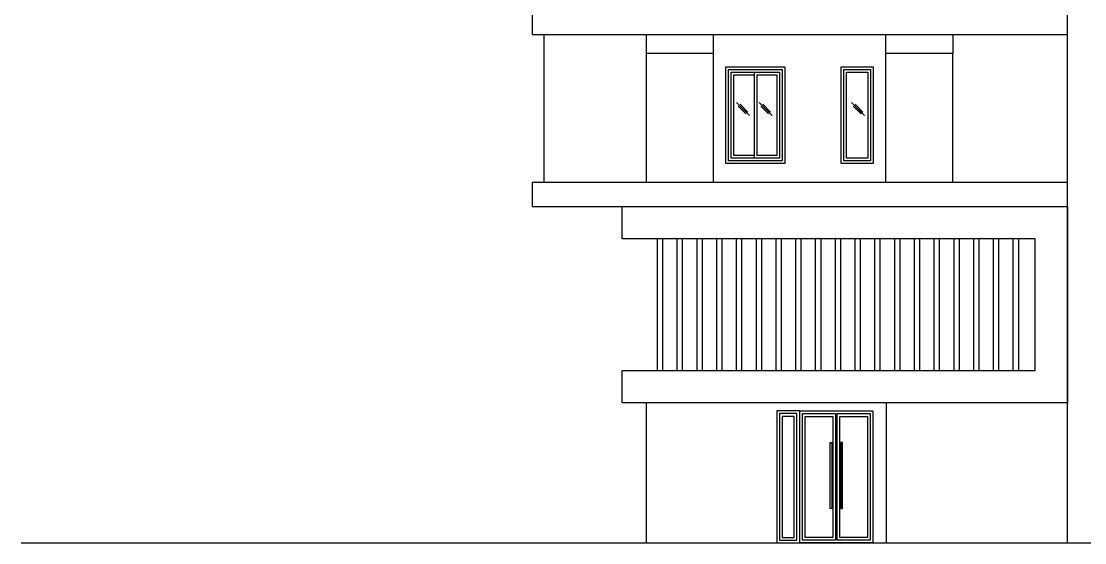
# Model space of a CAD drawing. Header units: millimetres. Extents: x 173236 to 801264, y -94969 to 615039.
# Drawn here: x 430357 to 450141, y -20474 to -10777 of the extents above; entities that cross this region are included whole.
import ezdxf

# ---------------------------------------------------------------- set-up
doc = ezdxf.new("R2010")
doc.units = ezdxf.units.MM
doc.header["$MEASUREMENT"] = 0
for name, color, linetype in [('VOX-A-ANNO-SYMB', 33, 'Continuous'), ('VOX-A-COLUMN-SECT', 210, 'Continuous'), ('VOX-A-DOOR-ELEV', 83, 'Continuous'), ('VOX-A-ELEV-1-NEAR', 130, 'Continuous'), ('VOX-A-ELEV-2', 133, 'Continuous'), ('VOX-A-ELEV-4-FAR', 137, 'Continuous'), ('VOX-A-RAILING', 237, 'Continuous')]:
    doc.layers.add(name, color=color, linetype=linetype)

# ---------------------------------------------------------------- blocks, each defined once
blk = doc.blocks.new('H')
at = {"layer": 'VOX-A-ANNO-SYMB', "ltscale": 0.05}
for p, q in [((12995.98, -127.71), (12986.48, -137.21)), ((12993.29, -128.98), (12987.65, -134.63)), ((12994.71, -130.4), (12989.06, -136.04))]:
    blk.add_line(p, q, dxfattribs=at)
blk = doc.blocks.new('w888')
at = {"layer": 'VOX-A-DOOR-ELEV'}
for p, q in [((1498167, -11724), (1498167, -13324)), ((1498217, -11774), (1498217, -13274))]:
    blk.add_line(p, q, dxfattribs=at)
for points in [[(1497692, -11674), (1498692, -11674), (1498692, -13374), (1497692, -13374)], [(1497742, -11724), (1498642, -11724), (1498642, -13324), (1497742, -13324)]]:
    blk.add_lwpolyline(points, close=True, dxfattribs=at)
for points in [[(1498167, -13274), (1497792, -13274), (1497792, -11774), (1498167, -11774)], [(1498217, -11774), (1498592, -11774), (1498592, -13274), (1498217, -13274)]]:
    blk.add_lwpolyline(points, dxfattribs=at)
at = {"layer": 'VOX-A-COLUMN-SECT', "xscale": -25.4, "yscale": 25.4, "zscale": 25.4}
for p in [(1827936, -9045), (1828357, -9045)]:
    blk.add_blockref('H', p, dxfattribs=at)
blk = doc.blocks.new('w166')
at = {"layer": 'VOX-A-DOOR-ELEV'}
for points in [[(1499834, -11674), (1500334, -11674), (1500334, -13374), (1499834, -13374)], [(1499884, -11724), (1500284, -11724), (1500284, -13324), (1499884, -13324)]]:
    blk.add_lwpolyline(points, close=True, dxfattribs=at)
at = {"layer": 'VOX-A-COLUMN-SECT', "xscale": -25.4, "yscale": 25.4, "zscale": 25.4}
blk.add_blockref('H', (1830078, -9045), dxfattribs=at)

msp = doc.modelspace()

# ---------------------------------------------------------------- linework, layer by layer
msp.add_line((430357.1, -20473.8), (462604.3, -20473.8))
at = {"layer": 'VOX-A-DOOR-ELEV'}
for points in [[(444838, -18023.8), (444413.9, -18023.8), (444413.9, -20473.8), (444838, -20473.8)], [(444788, -18073.8), (444463.9, -18073.8), (444463.9, -20423.8), (444788, -20423.8)], [(444738, -18123.8), (444513.9, -18123.8), (444513.9, -20373.8), (444738, -20373.8)], [(444838, -18023.8), (446202, -18023.8), (446202, -20473.8), (444838, -20473.8)], [(445506, -20423.8), (444888, -20423.8), (444888, -18073.8), (445506, -18073.8)], [(445456, -20373.8), (444938, -20373.8), (444938, -18123.8), (445456, -18123.8)], [(445534.1, -18073.8), (446152, -18073.8), (446152, -20423.8), (445534.1, -20423.8)], [(445584.1, -18123.8), (446102, -18123.8), (446102, -20373.8), (445584.1, -20373.8)], [(445403.5, -18610.7), (445437.7, -18610.7), (445437.7, -19835.9), (445403.5, -19835.9)], [(445636.6, -18610.7), (445602.4, -18610.7), (445602.4, -19835.9), (445636.6, -19835.9)]]:
    msp.add_lwpolyline(points, close=True, dxfattribs=at)
at = {"layer": 'VOX-A-ELEV-1-NEAR'}
for p, q in [((449818.7, -20473.8), (449818.7, -1023.8)), ((441988, -13773.8), (441988, -11373.8)), ((443234.9, -11373.8), (441988, -11373.8)), ((443234.9, -13773.8), (443234.9, -11373.8))]:
    msp.add_line(p, q, dxfattribs=at)
for points in [[(439863.3, -11023.8), (449818.7, -11023.8), (449818.7, -10573.8), (439863.3, -10573.8)], [(443464.9, -11623.8), (444564.8, -11623.8), (444564.8, -13423.8), (443464.9, -13423.8)], [(445607.6, -11623.8), (446207.6, -11623.8), (446207.6, -13423.8), (445607.6, -13423.8)], [(443514.9, -11673.8), (444514.8, -11673.8), (444514.8, -13373.8), (443514.9, -13373.8)], [(445657.6, -11673.8), (446157.6, -11673.8), (446157.6, -13373.8), (445657.6, -13373.8)], [(439863.3, -14223.8), (449818.7, -14223.8), (449818.7, -13773.8), (439863.3, -13773.8)]]:
    msp.add_lwpolyline(points, close=True, dxfattribs=at)
for points in [[(447684.5, -13773.8), (447684.5, -11373.8), (446437.6, -11373.8), (446437.6, -13773.8)], [(441537.9, -17873.8), (441537.9, -17273.8), (449218.7, -17273.8), (449218.7, -14823.8), (441537.9, -14823.8), (441537.9, -14223.8)], [(449818.7, -14223.8), (449818.7, -17873.8), (441537.9, -17873.8)]]:
    msp.add_lwpolyline(points, dxfattribs=at)
at = {"layer": 'VOX-A-ELEV-2'}
for p, q in [((441988, -11373.8), (441988, -11023.8)), ((443234.9, -11373.8), (443234.9, -11023.8)), ((446437.6, -11023.8), (446437.6, -11373.8)), ((447684.5, -11023.8), (447684.5, -11373.8)), ((441988, -20473.8), (441988, -17873.8)), ((446447.6, -17873.8), (446447.6, -20473.8))]:
    msp.add_line(p, q, dxfattribs=at)
at = {"layer": 'VOX-A-ELEV-4-FAR'}
msp.add_line((440084.7, -13773.8), (440084.7, -11023.8), dxfattribs=at)
at = {"layer": 'VOX-A-RAILING'}
for p, q in [((442187, -14823.8), (442187, -17273.8)), ((442287, -14823.8), (442287, -17273.8)), ((442554.8, -14823.8), (442554.8, -17273.8)), ((442654.8, -14823.8), (442654.8, -17273.8)), ((442922.5, -14823.8), (442922.5, -17273.8)), ((443022.5, -14823.8), (443022.5, -17273.8)), ((443290.3, -14823.8), (443290.3, -17273.8)), ((443390.3, -14823.8), (443390.3, -17273.8)), ((443658.1, -14823.8), (443658.1, -17273.8)), ((443758.1, -14823.8), (443758.1, -17273.8)), ((444025.8, -14823.8), (444025.8, -17273.8)), ((444125.8, -14823.8), (444125.8, -17273.8)), ((444393.6, -14823.8), (444393.6, -17273.8)), ((444493.6, -14823.8), (444493.6, -17273.8)), ((444761.3, -14823.8), (444761.3, -17273.8)), ((444861.3, -14823.8), (444861.3, -17273.8)), ((445129.1, -14823.8), (445129.1, -17273.8)), ((445229.1, -14823.8), (445229.1, -17273.8)), ((445496.9, -14823.8), (445496.9, -17273.8)), ((445596.9, -14823.8), (445596.9, -17273.8)), ((445864.6, -14823.8), (445864.6, -17273.8)), ((445964.6, -14823.8), (445964.6, -17273.8)), ((446232.4, -14823.8), (446232.4, -17273.8)), ((446332.4, -14823.8), (446332.4, -17273.8)), ((446600.2, -14823.8), (446600.2, -17273.8)), ((446700.2, -14823.8), (446700.2, -17273.8)), ((446967.9, -14823.8), (446967.9, -17273.8)), ((447067.9, -14823.8), (447067.9, -17273.8)), ((447335.7, -14823.8), (447335.7, -17273.8)), ((447435.7, -14823.8), (447435.7, -17273.8)), ((447703.4, -14823.8), (447703.4, -17273.8)), ((447803.4, -14823.8), (447803.4, -17273.8)), ((448071.2, -14823.8), (448071.2, -17273.8)), ((448171.2, -14823.8), (448171.2, -17273.8)), ((448439, -14823.8), (448439, -17273.8)), ((448539, -14823.8), (448539, -17273.8)), ((448806.7, -14823.8), (448806.7, -17273.8)), ((448906.7, -14823.8), (448906.7, -17273.8))]:
    msp.add_line(p, q, dxfattribs=at)

# ---------------------------------------------------------------- block references
at = {"layer": 'VOX-A-ELEV-1-NEAR'}
for name in ['w888', 'w166']:
    msp.add_blockref(name, (-1054176.7, 0), dxfattribs=at)

doc.saveas('drawing.dxf')
